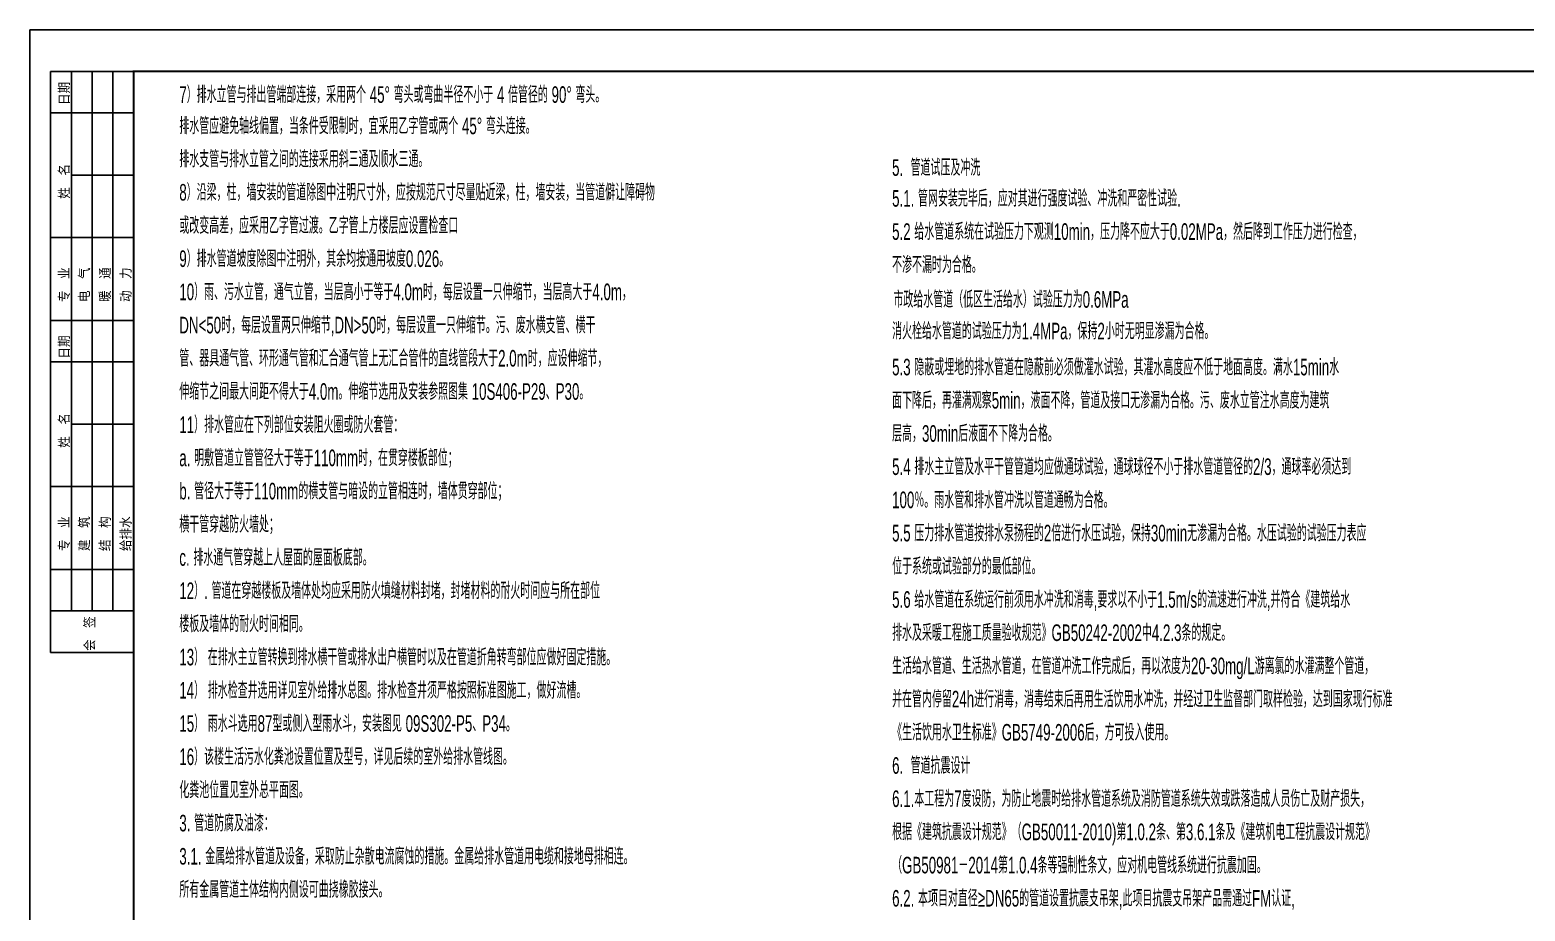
# Model space of a CAD drawing. Header units: inches. Extents: x -1293886 to -986005, y -15154 to 203628.
# Drawn here: x -1271634 to -1235613, y 97194 to 118427 of the extents above; entities that cross this region are included whole.
import ezdxf

# ---------------------------------------------------------------- set-up
doc = ezdxf.new("R2010")
doc.units = ezdxf.units.IN
doc.header["$LTSCALE"] = 100
doc.header["$MEASUREMENT"] = 0
doc.layers.add('nb-plugin', color=7, linetype='Continuous', true_color=0xffffff)
for name, color, linetype in [('W_DIM', 4, 'Continuous'), ('WZ', 6, 'Continuous'), ('图框', 7, 'Continuous')]:
    doc.layers.add(name, color=color, linetype=linetype)
doc.styles.add('DIM_FONT', font='bzxw.shx', dxfattribs={"width": 0.55, "bigfont": 'bzhz.shx'})
doc.styles.add('XD-AD-中文', font='SimSun.ttf', dxfattribs={"width": 0.3})

# ---------------------------------------------------------------- blocks, each defined once
blk = doc.blocks.new('nb-594-420-1-100-c2de73c1-9880-4671-acc2-784e2fc0a41b')
at = {"layer": 'W_DIM', "color": 7, "true_color": 0xffffff}
blk.add_lwpolyline([(0, 0), (0, 42000), (59400, 42000), (59400, 0)], close=True, dxfattribs=at)

msp = doc.modelspace()

# ---------------------------------------------------------------- linework, layer by layer
at = {"layer": '图框', "color": 4}
for p, q in [((-1269133.8, 117427.1), (-1271133.8, 117427.1)), ((-1271133.8, 103427.1), (-1271133.8, 117427.1)), ((-1270633.8, 104427.1), (-1270633.8, 117427.1)), ((-1270133.8, 104427.1), (-1270133.8, 117427.1)), ((-1269633.8, 104427.1), (-1269633.8, 117427.1)), ((-1269133.8, 116427.1), (-1271133.8, 116427.1)), ((-1269133.8, 114927.1), (-1270633.8, 114927.1)), ((-1269133.8, 113427.1), (-1271133.8, 113427.1)), ((-1269133.8, 111427.1), (-1271133.8, 111427.1)), ((-1269133.8, 110427.1), (-1271133.8, 110427.1)), ((-1269133.8, 108927.1), (-1270633.8, 108927.1)), ((-1269133.8, 107427.1), (-1271133.8, 107427.1)), ((-1269133.8, 105427.1), (-1271133.8, 105427.1)), ((-1269133.8, 104427.1), (-1271133.8, 104427.1)), ((-1269133.8, 103427.1), (-1271133.8, 103427.1))]:
    msp.add_line(p, q, dxfattribs=at)
msp.add_lwpolyline([(-1271633.8, 76427.1), (-1271633.8, 118427.1), (-1212233.8, 118427.1), (-1212233.8, 76427.1)], close=True, dxfattribs=at)
at = {"layer": '图框', "color": 4, "const_width": 50}
msp.add_lwpolyline([(-1269133.8, 77427.1), (-1269133.8, 117427.1), (-1213233.8, 117427.1), (-1213233.8, 77427.1)], close=True, dxfattribs=at)

# ---------------------------------------------------------------- block references
at = {"layer": 'nb-plugin'}
msp.add_blockref('nb-594-420-1-100-c2de73c1-9880-4671-acc2-784e2fc0a41b', (-1271633.8, 76427.1), dxfattribs=at)

# ---------------------------------------------------------------- texts
at = {"layer": 'WZ', "style": 'DIM_FONT', "width": 0.6}
for s, p in [('7）排水立管与排出管端部连接，采用两个 45%%D 弯头或弯曲半径不小于 4 倍管径的 90%%D 弯头。', (-1268034.4, 116667.6)), ('排水管应避免轴线偏置，当条件受限制时，宜采用乙字管或两个 45%%D 弯头连接。', (-1268034.4, 115914.4)), ('排水支管与排水立管之间的连接采用斜三通及顺水三通。', (-1268034.4, 115114.4)), ('5.  管道试压及冲洗', (-1250862.9, 114910.5)), ('8）沿梁，柱，墙安装的管道除图中注明尺寸外，应按规范尺寸尽量贴近梁，柱，墙安装，当管道僻让障碍物', (-1268034.4, 114314.4)), ('5.1. 管网安装完毕后，应对其进行强度试验、冲洗和严密性试验.', (-1250862.3, 114167.5)), ('或改变高差，应采用乙字管过渡。乙字管上方楼层应设置检查口', (-1268034.4, 113514.4)), ('5.2 给水管道系统在试验压力下观测10min，压力降不应大于0.02MPa，然后降到工作压力进行检查，', (-1250862.3, 113367.5)), ('9）排水管道坡度除图中注明外，其余均按通用坡度0.026。', (-1268034.4, 112714.4)), ('不渗不漏时为合格。', (-1250862.3, 112567.5)), ('10）雨、污水立管，通气立管，当层高小于等于4.0m时，每层设置一只伸缩节，当层高大于4.0m，', (-1268034.4, 111914.4)), ('市政给水管道（低区生活给水）试验压力为0.6MPa', (-1250831.6, 111732.4)), ('DN<50时，每层设置两只伸缩节,DN>50时，每层设置一只伸缩节。污、废水横支管、横干', (-1268034.4, 111114.4)), ('消火栓给水管道的试验压力为1.4MPa，保持2小时无明显渗漏为合格。', (-1250862.3, 110971)), ('管、器具通气管、环形通气管和汇合通气管上无汇合管件的直线管段大于2.0m时，应设伸缩节，', (-1268034.4, 110314.4)), ('5.3 隐蔽或埋地的排水管道在隐蔽前必须做灌水试验，其灌水高度应不低于地面高度。满水15min水', (-1250862.3, 110102.6)), ('伸缩节之间最大间距不得大于4.0m。伸缩节选用及安装参照图集 10S406-P29、P30。', (-1268034.4, 109514.4)), ('面下降后，再灌满观察5min，液面不降，管道及接口无渗漏为合格。污、废水立管注水高度为建筑', (-1250862.3, 109302.6)), ('11）排水管应在下列部位安装阻火圈或防火套管：', (-1268034.4, 108714.4)), ('层高，30min后液面不下降为合格。', (-1250862.3, 108502.6)), ('a. 明敷管道立管管径大于等于110mm时，在贯穿楼板部位；', (-1268034.4, 107914.4)), ('5.4 排水主立管及水平干管管道均应做通球试验，通球球径不小于排水管道管径的2/3，通球率必须达到', (-1250862.3, 107702.6)), ('b. 管径大于等于110mm的横支管与暗设的立管相连时，墙体贯穿部位；', (-1268034.4, 107114.4)), ('100％。雨水管和排水管冲洗以管道通畅为合格。', (-1250862.3, 106902.6)), ('横干管穿越防火墙处；', (-1268034.4, 106314.4)), ('5.5 压力排水管道按排水泵扬程的2倍进行水压试验，保持30min无渗漏为合格。水压试验的试验压力表应', (-1250862.3, 106102.6)), ('c. 排水通气管穿越上人屋面的屋面板底部。', (-1268034.4, 105514.4)), ('位于系统或试验部分的最低部位。', (-1250862.3, 105302.6)), ('12）. 管道在穿越楼板及墙体处均应采用防火填缝材料封堵，封堵材料的耐火时间应与所在部位', (-1268034.4, 104714.4)), ('5.6 给水管道在系统运行前须用水冲洗和消毒,要求以不小于1.5m/s的流速进行冲洗,并符合《建筑给水', (-1250862.3, 104502.6)), ('楼板及墙体的耐火时间相同。', (-1268034.4, 103914.4)), ('排水及采暖工程施工质量验收规范》GB50242-2002中4.2.3条的规定。', (-1250862.3, 103702.6)), ('13） 在排水主立管转换到排水横干管或排水出户横管时以及在管道折角转弯部位应做好固定措施。', (-1268034.4, 103114.4)), ('生活给水管道、生活热水管道，在管道冲洗工作完成后，再以浓度为20-30mg/L游离氯的水灌满整个管道，', (-1250862.3, 102902.6)), ('14） 排水检查井选用详见室外给排水总图。排水检查井须严格按照标准图施工，做好流槽。', (-1268034.4, 102314.4)), ('并在管内停留24h进行消毒，消毒结束后再用生活饮用水冲洗，并经过卫生监督部门取样检验，达到国家现行标准', (-1250862.3, 102102.6)), ('15） 雨水斗选用87型或侧入型雨水斗，安装图见 09S302-P5、P34。', (-1268034.4, 101514.4)), ('《生活饮用水卫生标准》GB5749-2006后，方可投入使用。', (-1250862.3, 101302.6)), ('16）该楼生活污水化粪池设置位置及型号，详见后续的室外给排水管线图。', (-1268034.4, 100714.4)), ('6.  管道抗震设计', (-1250862.3, 100502.6)), ('化粪池位置见室外总平面图。', (-1268034.4, 99914.4)), ('6.1.本工程为7度设防，为防止地震时给排水管道系统及消防管道系统失效或跌落造成人员伤亡及财产损失，', (-1250862.3, 99702.6)), ('3. 管道防腐及油漆：', (-1268034.4, 99114.4)), ('根据《建筑抗震设计规范》（GB50011-2010)第1.0.2条、第3.6.1条及《建筑机电工程抗震设计规范》', (-1250862.3, 98902.6)), ('3.1. 金属给排水管道及设备，采取防止杂散电流腐蚀的措施。金属给排水管道用电缆和接地母排相连。', (-1268034.4, 98314.4)), ('（GB50981－2014第1.0.4条等强制性条文，应对机电管线系统进行抗震加固。', (-1250862.3, 98102.6)), ('所有金属管道主体结构内侧设可曲挠橡胶接头。', (-1268034.4, 97514.4)), ('6.2. 本项目对直径≥DN65的管道设置抗震支吊架,此项目抗震支吊架产品需通过FM认证,', (-1250862.3, 97302.6))]:
    msp.add_text(s, height=400, dxfattribs=at).set_placement(p)
at = {"layer": '图框', "color": 4, "style": 'XD-AD-中文', "width": 0.85}
for s, p in [('日期', (-1270691.6, 116618.5)), ('姓  名', (-1270691.6, 114359.7)), ('专  业', (-1270691.6, 111870.1)), ('电  气', (-1270207.3, 111870.1)), ('暖  通', (-1269707.3, 111870.1)), ('动  力', (-1269207.3, 111870.1)), ('日期', (-1270691.6, 110507.4)), ('姓  名', (-1270691.6, 108359.7)), ('专  业', (-1270691.6, 105870.1)), ('建  筑', (-1270207.3, 105870.1)), ('结  构', (-1269707.3, 105870.1)), ('给排水', (-1269207.3, 105870.1)), ('会  签', (-1270079.1, 103462.4))]:
    msp.add_text(s, height=240, rotation=90, dxfattribs=at).set_placement(p)

doc.saveas('drawing.dxf')
